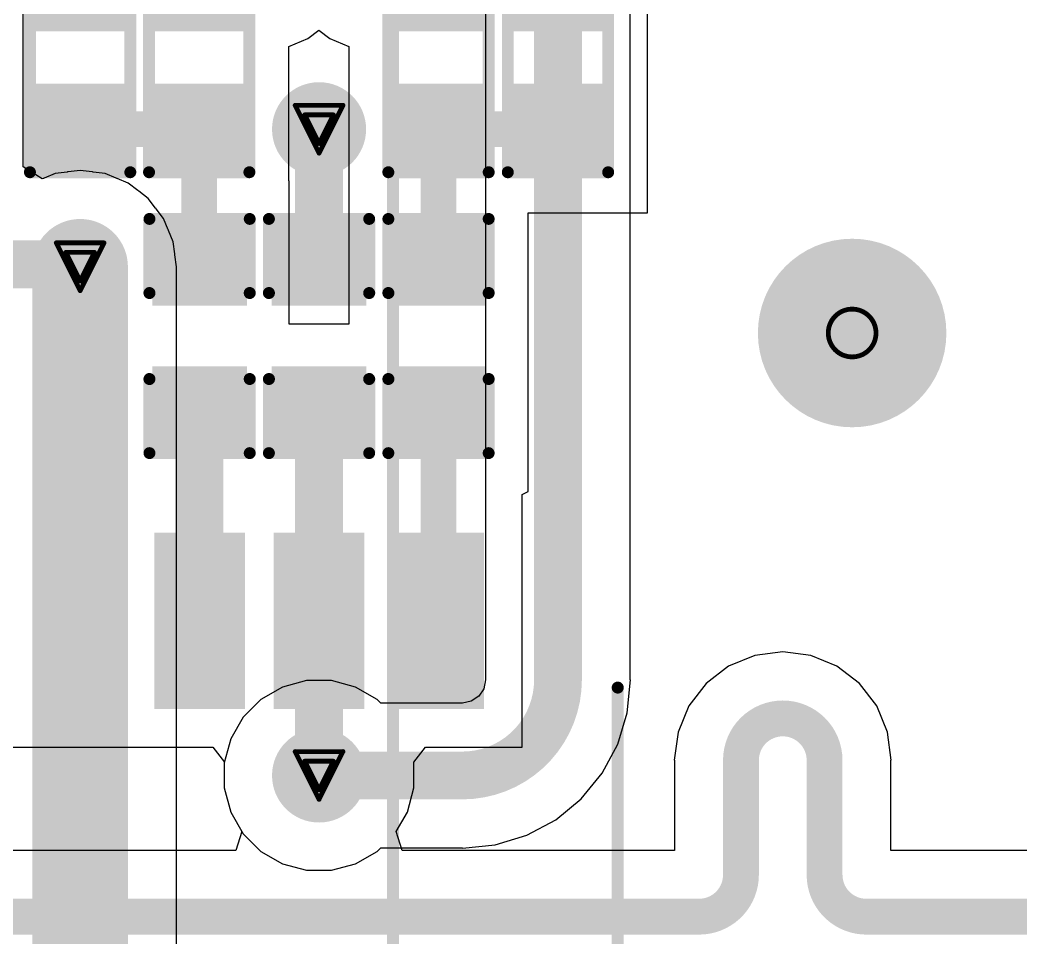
# Model space of a CAD drawing. Header units: inches. Extents: x 0 to 289, y 0 to 168.
# Drawn here: x 66.06 to 76.69, y 65.07 to 74.83 of the extents above; entities that cross this region are included whole.
import ezdxf

# ---------------------------------------------------------------- set-up
doc = ezdxf.new("R2010")
doc.units = ezdxf.units.IN
for name, color, linetype in [('Bottom Layer', 5, 'Continuous'), ('Bottom Overlay', 54, 'Continuous'), ('Bottom Paste', 16, 'Continuous'), ('Bottom Solder', 6, 'Continuous'), ('Drill Drawing', 1, 'Continuous'), ('Multi-Layer', 9, 'Continuous'), ('Pad Holes', 156, 'Continuous'), ('Top Layer', 1, 'Continuous'), ('Top Overlay', 2, 'Continuous'), ('Top Solder', 216, 'Continuous'), ('Via Holes', 16, 'Continuous')]:
    doc.layers.add(name, color=color, linetype=linetype)

# ---------------------------------------------------------------- blocks, each defined once
blk = doc.blocks.new('H1102NLT_B_2')
at = {"layer": 'Bottom Layer'}
for points in [[(-5.1, 4.825), (-3.43, 4.825), (-3.43, 4.065), (-5.1, 4.065)], [(-5.1, 3.555), (-3.43, 3.555), (-3.43, 2.795), (-5.1, 2.795)], [(-5.1, 2.285), (-3.43, 2.285), (-3.43, 1.525), (-5.1, 1.525)], [(-5.1, 1.015), (-3.43, 1.015), (-3.43, 0.255), (-5.1, 0.255)]]:
    blk.add_hatch(color=5, dxfattribs=at).paths.add_polyline_path(points)
at = {"layer": 'Bottom Paste'}
for points in [[(-5.1, 4.825), (-3.43, 4.825), (-3.43, 4.065), (-5.1, 4.065)], [(-5.1, 3.555), (-3.43, 3.555), (-3.43, 2.795), (-5.1, 2.795)], [(-5.1, 2.285), (-3.43, 2.285), (-3.43, 1.525), (-5.1, 1.525)], [(-5.1, 1.015), (-3.43, 1.015), (-3.43, 0.255), (-5.1, 0.255)]]:
    blk.add_hatch(color=16, dxfattribs=at).paths.add_polyline_path(points)
at = {"layer": 'Bottom Solder'}
for points in [[(-5.202, 4.927), (-3.328, 4.927), (-3.328, 3.963), (-5.202, 3.963)], [(-5.202, 3.657), (-3.328, 3.657), (-3.328, 2.693), (-5.202, 2.693)], [(-5.202, 2.387), (-3.328, 2.387), (-3.328, 1.423), (-5.202, 1.423)], [(-5.202, 1.117), (-3.328, 1.117), (-3.328, 0.153), (-5.202, 0.153)]]:
    blk.add_hatch(color=6, dxfattribs=at).paths.add_polyline_path(points)
at = {"layer": 'Bottom Overlay'}
blk.add_lwpolyline([(3.555, 6.35, 0.127, 0.127, 0), (-3.555, 6.35, 0.127, 0.127, 0)], format="xyseb", dxfattribs=at)
blk.add_lwpolyline([(-3.587, 6.35, 0.0635, 0.0635, 1), (-3.523, 6.35, 0.0635, 0.0635, 1)], format="xyseb", close=True, dxfattribs=at)
blk = doc.blocks.new('R___0603_B_24')
at = {"layer": 'Bottom Layer'}
for points in [[(-1.143, -0.4445), (-1.143, 0.4445), (-0.381, 0.4445), (-0.381, -0.4445)], [(0.381, -0.4445), (0.381, 0.4445), (1.143, 0.4445), (1.143, -0.4445)]]:
    blk.add_hatch(color=5, dxfattribs=at).paths.add_polyline_path(points)
at = {"layer": 'Bottom Paste'}
for points in [[(-1.143, -0.4445), (-1.143, 0.4445), (-0.381, 0.4445), (-0.381, -0.4445)], [(0.381, -0.4445), (0.381, 0.4445), (1.143, 0.4445), (1.143, -0.4445)]]:
    blk.add_hatch(color=16, dxfattribs=at).paths.add_polyline_path(points)
at = {"layer": 'Bottom Solder'}
for points in [[(-1.2446, -0.5461), (-1.2446, 0.5461), (-0.2794, 0.5461), (-0.2794, -0.5461)], [(0.2794, -0.5461), (0.2794, 0.5461), (1.2446, 0.5461), (1.2446, -0.5461)]]:
    blk.add_hatch(color=6, dxfattribs=at).paths.add_polyline_path(points)
at = {"layer": 'Bottom Overlay'}
for points in [[(-1.2192, 0.5334, 0.127, 0.127, 0), (-1.2192, -0.5334, 0.127, 0.127, 0)], [(-1.2192, 0.5334, 0.127, 0.127, 0), (1.2192, 0.5334, 0.127, 0.127, 0)], [(1.2192, 0.5334, 0.127, 0.127, 0), (1.2192, -0.5334, 0.127, 0.127, 0)], [(-1.2192, -0.5334, 0.127, 0.127, 0), (1.2192, -0.5334, 0.127, 0.127, 0)]]:
    blk.add_lwpolyline(points, format="xyseb", dxfattribs=at)
for points in [[(-1.25095, 0.5334, 0.0635, 0.0635, 1), (-1.18745, 0.5334, 0.0635, 0.0635, 1)], [(-1.25095, 0.5334, 0.0635, 0.0635, 1), (-1.18745, 0.5334, 0.0635, 0.0635, 1)], [(1.18745, 0.5334, 0.0635, 0.0635, 1), (1.25095, 0.5334, 0.0635, 0.0635, 1)], [(1.18745, 0.5334, 0.0635, 0.0635, 1), (1.25095, 0.5334, 0.0635, 0.0635, 1)], [(-1.25095, -0.5334, 0.0635, 0.0635, 1), (-1.18745, -0.5334, 0.0635, 0.0635, 1)], [(-1.25095, -0.5334, 0.0635, 0.0635, 1), (-1.18745, -0.5334, 0.0635, 0.0635, 1)], [(1.18745, -0.5334, 0.0635, 0.0635, 1), (1.25095, -0.5334, 0.0635, 0.0635, 1)], [(1.18745, -0.5334, 0.0635, 0.0635, 1), (1.25095, -0.5334, 0.0635, 0.0635, 1)]]:
    blk.add_lwpolyline(points, format="xyseb", close=True, dxfattribs=at)
blk = doc.blocks.new('R___0603_B_25')
at = {"layer": 'Bottom Layer'}
for points in [[(-1.143, -0.4445), (-1.143, 0.4445), (-0.381, 0.4445), (-0.381, -0.4445)], [(0.381, -0.4445), (0.381, 0.4445), (1.143, 0.4445), (1.143, -0.4445)]]:
    blk.add_hatch(color=5, dxfattribs=at).paths.add_polyline_path(points)
at = {"layer": 'Bottom Paste'}
for points in [[(-1.143, -0.4445), (-1.143, 0.4445), (-0.381, 0.4445), (-0.381, -0.4445)], [(0.381, -0.4445), (0.381, 0.4445), (1.143, 0.4445), (1.143, -0.4445)]]:
    blk.add_hatch(color=16, dxfattribs=at).paths.add_polyline_path(points)
at = {"layer": 'Bottom Solder'}
for points in [[(-1.2446, -0.5461), (-1.2446, 0.5461), (-0.2794, 0.5461), (-0.2794, -0.5461)], [(0.2794, -0.5461), (0.2794, 0.5461), (1.2446, 0.5461), (1.2446, -0.5461)]]:
    blk.add_hatch(color=6, dxfattribs=at).paths.add_polyline_path(points)
at = {"layer": 'Bottom Overlay'}
for points in [[(-1.2192, 0.5334, 0.127, 0.127, 0), (-1.2192, -0.5334, 0.127, 0.127, 0)], [(-1.2192, 0.5334, 0.127, 0.127, 0), (1.2192, 0.5334, 0.127, 0.127, 0)], [(1.2192, 0.5334, 0.127, 0.127, 0), (1.2192, -0.5334, 0.127, 0.127, 0)], [(-1.2192, -0.5334, 0.127, 0.127, 0), (1.2192, -0.5334, 0.127, 0.127, 0)]]:
    blk.add_lwpolyline(points, format="xyseb", dxfattribs=at)
for points in [[(-1.25095, 0.5334, 0.0635, 0.0635, 1), (-1.18745, 0.5334, 0.0635, 0.0635, 1)], [(-1.25095, 0.5334, 0.0635, 0.0635, 1), (-1.18745, 0.5334, 0.0635, 0.0635, 1)], [(1.18745, 0.5334, 0.0635, 0.0635, 1), (1.25095, 0.5334, 0.0635, 0.0635, 1)], [(1.18745, 0.5334, 0.0635, 0.0635, 1), (1.25095, 0.5334, 0.0635, 0.0635, 1)], [(-1.25095, -0.5334, 0.0635, 0.0635, 1), (-1.18745, -0.5334, 0.0635, 0.0635, 1)], [(-1.25095, -0.5334, 0.0635, 0.0635, 1), (-1.18745, -0.5334, 0.0635, 0.0635, 1)], [(1.18745, -0.5334, 0.0635, 0.0635, 1), (1.25095, -0.5334, 0.0635, 0.0635, 1)], [(1.18745, -0.5334, 0.0635, 0.0635, 1), (1.25095, -0.5334, 0.0635, 0.0635, 1)]]:
    blk.add_lwpolyline(points, format="xyseb", close=True, dxfattribs=at)
blk = doc.blocks.new('R___0603_B_26')
at = {"layer": 'Bottom Layer'}
for points in [[(-1.143, -0.4445), (-1.143, 0.4445), (-0.381, 0.4445), (-0.381, -0.4445)], [(0.381, -0.4445), (0.381, 0.4445), (1.143, 0.4445), (1.143, -0.4445)]]:
    blk.add_hatch(color=5, dxfattribs=at).paths.add_polyline_path(points)
at = {"layer": 'Bottom Paste'}
for points in [[(-1.143, -0.4445), (-1.143, 0.4445), (-0.381, 0.4445), (-0.381, -0.4445)], [(0.381, -0.4445), (0.381, 0.4445), (1.143, 0.4445), (1.143, -0.4445)]]:
    blk.add_hatch(color=16, dxfattribs=at).paths.add_polyline_path(points)
at = {"layer": 'Bottom Solder'}
for points in [[(-1.2446, -0.5461), (-1.2446, 0.5461), (-0.2794, 0.5461), (-0.2794, -0.5461)], [(0.2794, -0.5461), (0.2794, 0.5461), (1.2446, 0.5461), (1.2446, -0.5461)]]:
    blk.add_hatch(color=6, dxfattribs=at).paths.add_polyline_path(points)
at = {"layer": 'Bottom Overlay'}
for points in [[(-1.2192, -0.5334, 0.127, 0.127, 0), (-1.2192, 0.5334, 0.127, 0.127, 0)], [(1.2192, 0.5334, 0.127, 0.127, 0), (-1.2192, 0.5334, 0.127, 0.127, 0)], [(1.2192, -0.5334, 0.127, 0.127, 0), (1.2192, 0.5334, 0.127, 0.127, 0)], [(1.2192, -0.5334, 0.127, 0.127, 0), (-1.2192, -0.5334, 0.127, 0.127, 0)]]:
    blk.add_lwpolyline(points, format="xyseb", dxfattribs=at)
for points in [[(-1.25095, 0.5334, 0.0635, 0.0635, 1), (-1.18745, 0.5334, 0.0635, 0.0635, 1)], [(-1.25095, 0.5334, 0.0635, 0.0635, 1), (-1.18745, 0.5334, 0.0635, 0.0635, 1)], [(1.18745, 0.5334, 0.0635, 0.0635, 1), (1.25095, 0.5334, 0.0635, 0.0635, 1)], [(1.18745, 0.5334, 0.0635, 0.0635, 1), (1.25095, 0.5334, 0.0635, 0.0635, 1)], [(-1.25095, -0.5334, 0.0635, 0.0635, 1), (-1.18745, -0.5334, 0.0635, 0.0635, 1)], [(-1.25095, -0.5334, 0.0635, 0.0635, 1), (-1.18745, -0.5334, 0.0635, 0.0635, 1)], [(1.18745, -0.5334, 0.0635, 0.0635, 1), (1.25095, -0.5334, 0.0635, 0.0635, 1)], [(1.18745, -0.5334, 0.0635, 0.0635, 1), (1.25095, -0.5334, 0.0635, 0.0635, 1)]]:
    blk.add_lwpolyline(points, format="xyseb", close=True, dxfattribs=at)
blk = doc.blocks.new('R___0603_B_29')
at = {"layer": 'Bottom Layer'}
for points in [[(-1.143, -0.4445), (-1.143, 0.4445), (-0.381, 0.4445), (-0.381, -0.4445)], [(0.381, -0.4445), (0.381, 0.4445), (1.143, 0.4445), (1.143, -0.4445)]]:
    blk.add_hatch(color=5, dxfattribs=at).paths.add_polyline_path(points)
at = {"layer": 'Bottom Paste'}
for points in [[(-1.143, -0.4445), (-1.143, 0.4445), (-0.381, 0.4445), (-0.381, -0.4445)], [(0.381, -0.4445), (0.381, 0.4445), (1.143, 0.4445), (1.143, -0.4445)]]:
    blk.add_hatch(color=16, dxfattribs=at).paths.add_polyline_path(points)
at = {"layer": 'Bottom Solder'}
for points in [[(-1.2446, -0.5461), (-1.2446, 0.5461), (-0.2794, 0.5461), (-0.2794, -0.5461)], [(0.2794, -0.5461), (0.2794, 0.5461), (1.2446, 0.5461), (1.2446, -0.5461)]]:
    blk.add_hatch(color=6, dxfattribs=at).paths.add_polyline_path(points)
at = {"layer": 'Bottom Overlay'}
for points in [[(-1.2192, -0.5334, 0.127, 0.127, 0), (-1.2192, 0.5334, 0.127, 0.127, 0)], [(1.2192, 0.5334, 0.127, 0.127, 0), (-1.2192, 0.5334, 0.127, 0.127, 0)], [(1.2192, -0.5334, 0.127, 0.127, 0), (1.2192, 0.5334, 0.127, 0.127, 0)], [(1.2192, -0.5334, 0.127, 0.127, 0), (-1.2192, -0.5334, 0.127, 0.127, 0)]]:
    blk.add_lwpolyline(points, format="xyseb", dxfattribs=at)
for points in [[(-1.25095, 0.5334, 0.0635, 0.0635, 1), (-1.18745, 0.5334, 0.0635, 0.0635, 1)], [(-1.25095, 0.5334, 0.0635, 0.0635, 1), (-1.18745, 0.5334, 0.0635, 0.0635, 1)], [(1.18745, 0.5334, 0.0635, 0.0635, 1), (1.25095, 0.5334, 0.0635, 0.0635, 1)], [(1.18745, 0.5334, 0.0635, 0.0635, 1), (1.25095, 0.5334, 0.0635, 0.0635, 1)], [(-1.25095, -0.5334, 0.0635, 0.0635, 1), (-1.18745, -0.5334, 0.0635, 0.0635, 1)], [(-1.25095, -0.5334, 0.0635, 0.0635, 1), (-1.18745, -0.5334, 0.0635, 0.0635, 1)], [(1.18745, -0.5334, 0.0635, 0.0635, 1), (1.25095, -0.5334, 0.0635, 0.0635, 1)], [(1.18745, -0.5334, 0.0635, 0.0635, 1), (1.25095, -0.5334, 0.0635, 0.0635, 1)]]:
    blk.add_lwpolyline(points, format="xyseb", close=True, dxfattribs=at)
blk = doc.blocks.new('C___0603_B_36')
at = {"layer": 'Bottom Layer'}
for points in [[(-1.143, -0.445), (-1.143, 0.445), (-0.381, 0.445), (-0.381, -0.445)], [(0.381, -0.445), (0.381, 0.445), (1.143, 0.445), (1.143, -0.445)]]:
    blk.add_hatch(color=5, dxfattribs=at).paths.add_polyline_path(points)
at = {"layer": 'Bottom Paste'}
for points in [[(-1.143, -0.445), (-1.143, 0.445), (-0.381, 0.445), (-0.381, -0.445)], [(0.381, -0.445), (0.381, 0.445), (1.143, 0.445), (1.143, -0.445)]]:
    blk.add_hatch(color=16, dxfattribs=at).paths.add_polyline_path(points)
at = {"layer": 'Bottom Solder'}
for points in [[(-1.203, -0.504), (-1.203, 0.504), (-0.321, 0.504), (-0.321, -0.504)], [(0.321, -0.504), (0.321, 0.504), (1.203, 0.504), (1.203, -0.504)]]:
    blk.add_hatch(color=6, dxfattribs=at).paths.add_polyline_path(points)
at = {"layer": 'Bottom Overlay'}
for points in [[(-0.457, 0.533, 0.127, 0.127, 0), (-1.245, 0.533, 0.127, 0.127, 0)], [(-1.245, -0.533, 0.127, 0.127, 0), (-1.245, 0.533, 0.127, 0.127, 0)], [(1.245, 0.533, 0.127, 0.127, 0), (0.457, 0.533, 0.127, 0.127, 0)], [(1.245, -0.533, 0.127, 0.127, 0), (1.245, 0.533, 0.127, 0.127, 0)], [(-0.457, -0.533, 0.127, 0.127, 0), (-1.245, -0.533, 0.127, 0.127, 0)], [(1.245, -0.533, 0.127, 0.127, 0), (0.457, -0.533, 0.127, 0.127, 0)]]:
    blk.add_lwpolyline(points, format="xyseb", dxfattribs=at)
for points in [[(-1.276, 0.533, 0.0635, 0.0635, 1), (-1.213, 0.533, 0.0635, 0.0635, 1)], [(-1.276, 0.533, 0.0635, 0.0635, 1), (-1.213, 0.533, 0.0635, 0.0635, 1)], [(-0.489, 0.533, 0.0635, 0.0635, 1), (-0.425, 0.533, 0.0635, 0.0635, 1)], [(0.425, 0.533, 0.0635, 0.0635, 1), (0.489, 0.533, 0.0635, 0.0635, 1)], [(1.213, 0.533, 0.0635, 0.0635, 1), (1.276, 0.533, 0.0635, 0.0635, 1)], [(1.213, 0.533, 0.0635, 0.0635, 1), (1.276, 0.533, 0.0635, 0.0635, 1)], [(-1.276, -0.533, 0.0635, 0.0635, 1), (-1.213, -0.533, 0.0635, 0.0635, 1)], [(-1.276, -0.533, 0.0635, 0.0635, 1), (-1.213, -0.533, 0.0635, 0.0635, 1)], [(-0.489, -0.533, 0.0635, 0.0635, 1), (-0.425, -0.533, 0.0635, 0.0635, 1)], [(0.425, -0.533, 0.0635, 0.0635, 1), (0.489, -0.533, 0.0635, 0.0635, 1)], [(1.213, -0.533, 0.0635, 0.0635, 1), (1.276, -0.533, 0.0635, 0.0635, 1)], [(1.213, -0.533, 0.0635, 0.0635, 1), (1.276, -0.533, 0.0635, 0.0635, 1)]]:
    blk.add_lwpolyline(points, format="xyseb", close=True, dxfattribs=at)
blk = doc.blocks.new('NE8FBV_C5_LED_56')
at = {"layer": 'Bottom Layer'}
h = blk.add_hatch(color=5, dxfattribs=at)
edge = h.paths.add_edge_path()
edge.add_arc((-7.31, -2.63), 0.9, 0, 360)
at = {"layer": 'Bottom Solder'}
h = blk.add_hatch(color=6, dxfattribs=at)
edge = h.paths.add_edge_path()
edge.add_arc((-7.31, -2.63), 1.002, 0, 360)
at = {"layer": 'Multi-Layer'}
h = blk.add_hatch(color=9, dxfattribs=at)
edge = h.paths.add_edge_path()
edge.add_arc((-7.31, -2.63), 0.9, 0, 360)
at = {"layer": 'Pad Holes'}
h = blk.add_hatch(color=7, dxfattribs=at)
edge = h.paths.add_edge_path()
edge.add_arc((-7.31, -2.63), 0.6, 0, 360)
at = {"layer": 'Top Layer'}
h = blk.add_hatch(color=1, dxfattribs=at)
edge = h.paths.add_edge_path()
edge.add_arc((-7.31, -2.63), 0.9, 0, 360)
at = {"layer": 'Top Solder'}
h = blk.add_hatch(color=216, dxfattribs=at)
edge = h.paths.add_edge_path()
edge.add_arc((-7.31, -2.63), 1.002, 0, 360)
at = {"layer": 'Top Overlay'}
blk.add_lwpolyline([(-12.19, -16.63, 0.127, 0.127, 0), (-12.19, 14.021, 0.127, 0.127, 0)], format="xyseb", dxfattribs=at)
blk = doc.blocks.new('C___0603_B_63')
at = {"layer": 'Bottom Layer'}
for points in [[(-1.143, -0.445), (-1.143, 0.445), (-0.381, 0.445), (-0.381, -0.445)], [(0.381, -0.445), (0.381, 0.445), (1.143, 0.445), (1.143, -0.445)]]:
    blk.add_hatch(color=5, dxfattribs=at).paths.add_polyline_path(points)
at = {"layer": 'Bottom Paste'}
for points in [[(-1.143, -0.445), (-1.143, 0.445), (-0.381, 0.445), (-0.381, -0.445)], [(0.381, -0.445), (0.381, 0.445), (1.143, 0.445), (1.143, -0.445)]]:
    blk.add_hatch(color=16, dxfattribs=at).paths.add_polyline_path(points)
at = {"layer": 'Bottom Solder'}
for points in [[(-1.203, -0.504), (-1.203, 0.504), (-0.321, 0.504), (-0.321, -0.504)], [(0.321, -0.504), (0.321, 0.504), (1.203, 0.504), (1.203, -0.504)]]:
    blk.add_hatch(color=6, dxfattribs=at).paths.add_polyline_path(points)
at = {"layer": 'Bottom Overlay'}
for points in [[(-1.245, -0.533, 0.127, 0.127, 0), (-1.245, 0.533, 0.127, 0.127, 0)], [(-0.457, 0.533, 0.127, 0.127, 0), (-1.245, 0.533, 0.127, 0.127, 0)], [(1.245, 0.533, 0.127, 0.127, 0), (0.457, 0.533, 0.127, 0.127, 0)], [(1.245, -0.533, 0.127, 0.127, 0), (1.245, 0.533, 0.127, 0.127, 0)], [(-0.457, -0.533, 0.127, 0.127, 0), (-1.245, -0.533, 0.127, 0.127, 0)], [(1.245, -0.533, 0.127, 0.127, 0), (0.457, -0.533, 0.127, 0.127, 0)]]:
    blk.add_lwpolyline(points, format="xyseb", dxfattribs=at)
for points in [[(-1.276, 0.533, 0.0635, 0.0635, 1), (-1.213, 0.533, 0.0635, 0.0635, 1)], [(-1.276, 0.533, 0.0635, 0.0635, 1), (-1.213, 0.533, 0.0635, 0.0635, 1)], [(-0.489, 0.533, 0.0635, 0.0635, 1), (-0.425, 0.533, 0.0635, 0.0635, 1)], [(0.425, 0.533, 0.0635, 0.0635, 1), (0.489, 0.533, 0.0635, 0.0635, 1)], [(1.213, 0.533, 0.0635, 0.0635, 1), (1.276, 0.533, 0.0635, 0.0635, 1)], [(1.213, 0.533, 0.0635, 0.0635, 1), (1.276, 0.533, 0.0635, 0.0635, 1)], [(-1.276, -0.533, 0.0635, 0.0635, 1), (-1.213, -0.533, 0.0635, 0.0635, 1)], [(-1.276, -0.533, 0.0635, 0.0635, 1), (-1.213, -0.533, 0.0635, 0.0635, 1)], [(-0.489, -0.533, 0.0635, 0.0635, 1), (-0.425, -0.533, 0.0635, 0.0635, 1)], [(0.425, -0.533, 0.0635, 0.0635, 1), (0.489, -0.533, 0.0635, 0.0635, 1)], [(1.213, -0.533, 0.0635, 0.0635, 1), (1.276, -0.533, 0.0635, 0.0635, 1)], [(1.213, -0.533, 0.0635, 0.0635, 1), (1.276, -0.533, 0.0635, 0.0635, 1)]]:
    blk.add_lwpolyline(points, format="xyseb", close=True, dxfattribs=at)
blk = doc.blocks.new('C___0603_B_64')
at = {"layer": 'Bottom Layer'}
for points in [[(-1.143, -0.445), (-1.143, 0.445), (-0.381, 0.445), (-0.381, -0.445)], [(0.381, -0.445), (0.381, 0.445), (1.143, 0.445), (1.143, -0.445)]]:
    blk.add_hatch(color=5, dxfattribs=at).paths.add_polyline_path(points)
at = {"layer": 'Bottom Paste'}
for points in [[(-1.143, -0.445), (-1.143, 0.445), (-0.381, 0.445), (-0.381, -0.445)], [(0.381, -0.445), (0.381, 0.445), (1.143, 0.445), (1.143, -0.445)]]:
    blk.add_hatch(color=16, dxfattribs=at).paths.add_polyline_path(points)
at = {"layer": 'Bottom Solder'}
for points in [[(-1.203, -0.504), (-1.203, 0.504), (-0.321, 0.504), (-0.321, -0.504)], [(0.321, -0.504), (0.321, 0.504), (1.203, 0.504), (1.203, -0.504)]]:
    blk.add_hatch(color=6, dxfattribs=at).paths.add_polyline_path(points)
at = {"layer": 'Bottom Overlay'}
for points in [[(-1.245, -0.533, 0.127, 0.127, 0), (-1.245, 0.533, 0.127, 0.127, 0)], [(-0.457, 0.533, 0.127, 0.127, 0), (-1.245, 0.533, 0.127, 0.127, 0)], [(1.245, 0.533, 0.127, 0.127, 0), (0.457, 0.533, 0.127, 0.127, 0)], [(1.245, -0.533, 0.127, 0.127, 0), (1.245, 0.533, 0.127, 0.127, 0)], [(-0.457, -0.533, 0.127, 0.127, 0), (-1.245, -0.533, 0.127, 0.127, 0)], [(1.245, -0.533, 0.127, 0.127, 0), (0.457, -0.533, 0.127, 0.127, 0)]]:
    blk.add_lwpolyline(points, format="xyseb", dxfattribs=at)
for points in [[(-1.276, 0.533, 0.0635, 0.0635, 1), (-1.213, 0.533, 0.0635, 0.0635, 1)], [(-1.276, 0.533, 0.0635, 0.0635, 1), (-1.213, 0.533, 0.0635, 0.0635, 1)], [(-0.489, 0.533, 0.0635, 0.0635, 1), (-0.425, 0.533, 0.0635, 0.0635, 1)], [(0.425, 0.533, 0.0635, 0.0635, 1), (0.489, 0.533, 0.0635, 0.0635, 1)], [(1.213, 0.533, 0.0635, 0.0635, 1), (1.276, 0.533, 0.0635, 0.0635, 1)], [(1.213, 0.533, 0.0635, 0.0635, 1), (1.276, 0.533, 0.0635, 0.0635, 1)], [(-1.276, -0.533, 0.0635, 0.0635, 1), (-1.213, -0.533, 0.0635, 0.0635, 1)], [(-1.276, -0.533, 0.0635, 0.0635, 1), (-1.213, -0.533, 0.0635, 0.0635, 1)], [(-0.489, -0.533, 0.0635, 0.0635, 1), (-0.425, -0.533, 0.0635, 0.0635, 1)], [(0.425, -0.533, 0.0635, 0.0635, 1), (0.489, -0.533, 0.0635, 0.0635, 1)], [(1.213, -0.533, 0.0635, 0.0635, 1), (1.276, -0.533, 0.0635, 0.0635, 1)], [(1.213, -0.533, 0.0635, 0.0635, 1), (1.276, -0.533, 0.0635, 0.0635, 1)]]:
    blk.add_lwpolyline(points, format="xyseb", close=True, dxfattribs=at)

msp = doc.modelspace()

# ---------------------------------------------------------------- hatches: boundary and pattern name
at = {"layer": 'Bottom Layer'}
h = msp.add_hatch(color=5, dxfattribs=at)
edge = h.paths.add_edge_path()
edge.add_arc((69.243, 73.671), 0.5, 0, 360)
h = msp.add_hatch(color=5, dxfattribs=at)
edge = h.paths.add_edge_path()
edge.add_arc((66.703, 72.209), 0.5, 0, 360)
h = msp.add_hatch(color=5, dxfattribs=at)
edge = h.paths.add_edge_path()
edge.add_arc((69.243, 66.802), 0.5, 0, 360)
at = {"layer": 'Top Layer'}
h = msp.add_hatch(color=1, dxfattribs=at)
edge = h.paths.add_edge_path()
edge.add_arc((69.243, 73.671), 0.5, 0, 360)
h = msp.add_hatch(color=1, dxfattribs=at)
edge = h.paths.add_edge_path()
edge.add_arc((66.703, 72.209), 0.5, 0, 360)
h = msp.add_hatch(color=1, dxfattribs=at)
edge = h.paths.add_edge_path()
edge.add_arc((69.243, 66.802), 0.5, 0, 360)
at = {"layer": 'Via Holes'}
h = msp.add_hatch(color=7, dxfattribs=at)
edge = h.paths.add_edge_path()
edge.add_arc((69.243, 73.671), 0.3, 0, 360)
h = msp.add_hatch(color=7, dxfattribs=at)
edge = h.paths.add_edge_path()
edge.add_arc((66.703, 72.209), 0.3, 0, 360)
h = msp.add_hatch(color=7, dxfattribs=at)
edge = h.paths.add_edge_path()
edge.add_arc((69.243, 66.802), 0.3, 0, 360)

# ---------------------------------------------------------------- linework, layer by layer
at = {"layer": 'Bottom Layer'}
for p, q in [((72.735, 74.306), (72.735, 76.084)), ((68.922, 74.549), (69.125, 74.634)), ((69.125, 74.634), (69.241, 74.723)), ((69.241, 74.723), (69.357, 74.634)), ((69.357, 74.634), (69.56, 74.549)), ((68.922, 74.306), (68.922, 74.549)), ((69.56, 74.549), (69.56, 74.306)), ((68.922, 73.124), (68.922, 74.306)), ((69.56, 74.306), (69.56, 72.782)), ((72.735, 72.782), (72.735, 74.306)), ((68.925, 73.124), (68.922, 73.124)), ((68.925, 71.6), (68.925, 73.124)), ((69.56, 72.782), (69.56, 71.6)), ((71.465, 71.346), (71.465, 72.782)), ((71.465, 72.782), (72.735, 72.782)), ((69.56, 71.6), (68.925, 71.6)), ((71.465, 69.822), (71.465, 71.346)), ((71.401, 69.789), (71.465, 69.822)), ((71.401, 67.103), (71.401, 69.789)), ((73.874, 68.078), (73.596, 67.963)), ((74.172, 68.117), (73.874, 68.078)), ((74.471, 68.078), (74.172, 68.117)), ((74.749, 67.963), (74.471, 68.078)), ((73.596, 67.963), (73.357, 67.78)), ((74.987, 67.78), (74.749, 67.963)), ((73.357, 67.78), (73.174, 67.541)), ((75.171, 67.541), (74.987, 67.78)), ((73.174, 67.541), (73.059, 67.263)), ((75.286, 67.263), (75.171, 67.541)), ((73.059, 67.263), (73.019, 66.964)), ((75.325, 66.964), (75.286, 67.263)), ((63.66, 67.103), (68.113, 67.103)), ((68.113, 67.103), (68.237, 66.942)), ((70.249, 66.942), (70.373, 67.103)), ((70.373, 67.103), (71.401, 67.103)), ((68.237, 66.942), (68.235, 66.935)), ((68.235, 66.935), (68.235, 66.669)), ((70.251, 66.935), (70.249, 66.942)), ((70.251, 66.669), (70.251, 66.935)), ((73.019, 66.964), (73.023, 66.964)), ((73.023, 66.964), (73.023, 66.005)), ((75.321, 66.005), (75.321, 66.964)), ((75.321, 66.964), (75.325, 66.964)), ((68.235, 66.669), (68.304, 66.413)), ((70.182, 66.413), (70.251, 66.669)), ((68.304, 66.413), (68.422, 66.208)), ((70.064, 66.208), (70.182, 66.413)), ((68.422, 66.208), (68.36, 66.005)), ((70.126, 66.005), (70.064, 66.208)), ((68.36, 66.005), (64.114, 66.005)), ((73.023, 66.005), (70.126, 66.005)), ((77.374, 66.005), (75.321, 66.005))]:
    msp.add_line(p, q, dxfattribs=at)
for points in [[(66.703, 73.671, 0.381, 0.381, 0), (67.969, 73.671, 0.381, 0.381, 0)], [(70.513, 73.671, 0.381, 0.381, 0), (71.783, 73.671, 0.381, 0.381, 0)], [(69.243, 72.274, 0.508, 0.508, 0), (69.243, 73.417, 0.508, 0.508, 0)], [(67.969, 72.235, 0.381, 0.381, 0), (67.969, 73.417, 0.381, 0.381, 0)], [(70.513, 72.235, 0.381, 0.381, 0), (70.513, 73.417, 0.381, 0.381, 0)], [(66.678, 72.235, 0.762, 0.762, 0), (66.703, 72.209, 0.762, 0.762, 0)], [(65.433, 72.235, 0.508, 0.508, 0), (66.678, 72.235, 0.508, 0.508, 0)], [(67.969, 72.235, 0.381, 0.381, 0), (67.973, 72.235, 0.381, 0.381, 0)], [(67.973, 68.446, 0.508, 0.508, 0), (67.973, 70.711, 0.508, 0.508, 0)], [(69.243, 68.446, 0.508, 0.508, 0), (69.243, 70.711, 0.508, 0.508, 0)], [(70.513, 68.446, 0.381, 0.381, 0), (70.513, 70.711, 0.381, 0.381, 0)], [(69.243, 66.802, 0.508, 0.508, 0), (69.243, 68.446, 0.508, 0.508, 0)], [(73.728, 66.964, 0.381, 0.381, -1), (74.617, 66.964, 0.381, 0.381, 0)], [(73.728, 65.745, 0.381, 0.381, 0), (73.728, 66.964, 0.381, 0.381, 0)], [(74.617, 65.745, 0.381, 0.381, 0), (74.617, 66.964, 0.381, 0.381, 0)], [(73.728, 65.745, 0.381, 0.381, -0.414214), (73.283, 65.301, 0.381, 0.381, 0)], [(75.061, 65.301, 0.381, 0.381, -0.414214), (74.617, 65.745, 0.381, 0.381, 0)], [(64.114, 65.301, 0.381, 0.381, 0), (73.093, 65.301, 0.381, 0.381, 0)], [(73.093, 65.301, 0.381, 0.381, 0), (73.283, 65.301, 0.381, 0.381, 0)], [(75.061, 65.301, 0.381, 0.381, 0), (76.275, 65.301, 0.381, 0.381, 0)], [(76.275, 65.301, 0.381, 0.381, 0), (77.374, 65.301, 0.381, 0.381, 0)]]:
    msp.add_lwpolyline(points, format="xyseb", dxfattribs=at)
for points in [[(66.608, 73.671, 0.191, 0.191, 1), (66.798, 73.671, 0.191, 0.191, 1)], [(67.874, 73.671, 0.191, 0.191, 1), (68.064, 73.671, 0.191, 0.191, 1)], [(70.418, 73.671, 0.191, 0.191, 1), (70.608, 73.671, 0.191, 0.191, 1)], [(71.688, 73.671, 0.191, 0.191, 1), (71.878, 73.671, 0.191, 0.191, 1)], [(69.116, 73.417, 0.254, 0.254, 1), (69.37, 73.417, 0.254, 0.254, 1)], [(67.874, 73.417, 0.191, 0.191, 1), (68.064, 73.417, 0.191, 0.191, 1)], [(70.418, 73.417, 0.191, 0.191, 1), (70.608, 73.417, 0.191, 0.191, 1)], [(66.487, 72.235, 0.381, 0.381, 1), (66.868, 72.235, 0.381, 0.381, 1)], [(66.512, 72.209, 0.381, 0.381, 1), (66.893, 72.209, 0.381, 0.381, 1)], [(69.116, 72.274, 0.254, 0.254, 1), (69.37, 72.274, 0.254, 0.254, 1)], [(66.551, 72.235, 0.254, 0.254, 1), (66.805, 72.235, 0.254, 0.254, 1)], [(67.874, 72.235, 0.191, 0.191, 1), (68.064, 72.235, 0.191, 0.191, 1)], [(67.874, 72.235, 0.191, 0.191, 1), (68.064, 72.235, 0.191, 0.191, 1)], [(67.878, 72.235, 0.191, 0.191, 1), (68.068, 72.235, 0.191, 0.191, 1)], [(70.418, 72.235, 0.191, 0.191, 1), (70.608, 72.235, 0.191, 0.191, 1)], [(67.846, 70.711, 0.254, 0.254, 1), (68.1, 70.711, 0.254, 0.254, 1)], [(69.116, 70.711, 0.254, 0.254, 1), (69.37, 70.711, 0.254, 0.254, 1)], [(70.418, 70.711, 0.191, 0.191, 1), (70.608, 70.711, 0.191, 0.191, 1)], [(67.846, 68.446, 0.254, 0.254, 1), (68.1, 68.446, 0.254, 0.254, 1)], [(69.116, 68.446, 0.254, 0.254, 1), (69.37, 68.446, 0.254, 0.254, 1)], [(69.116, 68.446, 0.254, 0.254, 1), (69.37, 68.446, 0.254, 0.254, 1)], [(70.418, 68.446, 0.191, 0.191, 1), (70.608, 68.446, 0.191, 0.191, 1)], [(73.632, 66.964, 0.191, 0.191, 1), (73.823, 66.964, 0.191, 0.191, 1)], [(73.632, 66.964, 0.191, 0.191, 1), (73.823, 66.964, 0.191, 0.191, 1)], [(74.521, 66.964, 0.191, 0.191, 1), (74.712, 66.964, 0.191, 0.191, 1)], [(74.521, 66.964, 0.191, 0.191, 1), (74.712, 66.964, 0.191, 0.191, 1)], [(69.116, 66.802, 0.254, 0.254, 1), (69.37, 66.802, 0.254, 0.254, 1)], [(73.632, 65.745, 0.191, 0.191, 1), (73.823, 65.745, 0.191, 0.191, 1)], [(73.632, 65.745, 0.191, 0.191, 1), (73.823, 65.745, 0.191, 0.191, 1)], [(74.521, 65.745, 0.191, 0.191, 1), (74.712, 65.745, 0.191, 0.191, 1)], [(74.521, 65.745, 0.191, 0.191, 1), (74.712, 65.745, 0.191, 0.191, 1)], [(72.997, 65.301, 0.191, 0.191, 1), (73.188, 65.301, 0.191, 0.191, 1)], [(72.997, 65.301, 0.191, 0.191, 1), (73.188, 65.301, 0.191, 0.191, 1)], [(73.188, 65.301, 0.191, 0.191, 1), (73.378, 65.301, 0.191, 0.191, 1)], [(73.188, 65.301, 0.191, 0.191, 1), (73.378, 65.301, 0.191, 0.191, 1)], [(74.966, 65.301, 0.191, 0.191, 1), (75.156, 65.301, 0.191, 0.191, 1)], [(74.966, 65.301, 0.191, 0.191, 1), (75.156, 65.301, 0.191, 0.191, 1)], [(76.18, 65.301, 0.191, 0.191, 1), (76.371, 65.301, 0.191, 0.191, 1)], [(76.18, 65.301, 0.191, 0.191, 1), (76.371, 65.301, 0.191, 0.191, 1)]]:
    msp.add_lwpolyline(points, format="xyseb", close=True, dxfattribs=at)
at = {"layer": 'Drill Drawing'}
for points in [[(68.989, 73.925, 0.0508, 0.0508, 0), (69.497, 73.925, 0.0508, 0.0508, 0)], [(68.989, 73.925, 0.0508, 0.0508, 0), (69.243, 73.417, 0.0508, 0.0508, 0)], [(69.243, 73.417, 0.0508, 0.0508, 0), (69.497, 73.925, 0.0508, 0.0508, 0)], [(69.091, 73.824, 0.0508, 0.0508, 0), (69.395, 73.824, 0.0508, 0.0508, 0)], [(69.091, 73.824, 0.0508, 0.0508, 0), (69.243, 73.519, 0.0508, 0.0508, 0)], [(69.243, 73.519, 0.0508, 0.0508, 0), (69.395, 73.824, 0.0508, 0.0508, 0)], [(66.449, 72.463, 0.0508, 0.0508, 0), (66.957, 72.463, 0.0508, 0.0508, 0)], [(66.449, 72.463, 0.0508, 0.0508, 0), (66.703, 71.955, 0.0508, 0.0508, 0)], [(66.703, 71.955, 0.0508, 0.0508, 0), (66.957, 72.463, 0.0508, 0.0508, 0)], [(66.551, 72.362, 0.0508, 0.0508, 0), (66.855, 72.362, 0.0508, 0.0508, 0)], [(66.551, 72.362, 0.0508, 0.0508, 0), (66.703, 72.057, 0.0508, 0.0508, 0)], [(66.703, 72.057, 0.0508, 0.0508, 0), (66.855, 72.362, 0.0508, 0.0508, 0)], [(68.989, 67.056, 0.0508, 0.0508, 0), (69.497, 67.056, 0.0508, 0.0508, 0)], [(68.989, 67.056, 0.0508, 0.0508, 0), (69.243, 66.548, 0.0508, 0.0508, 0)], [(69.243, 66.548, 0.0508, 0.0508, 0), (69.497, 67.056, 0.0508, 0.0508, 0)], [(69.091, 66.954, 0.0508, 0.0508, 0), (69.395, 66.954, 0.0508, 0.0508, 0)], [(69.091, 66.954, 0.0508, 0.0508, 0), (69.243, 66.65, 0.0508, 0.0508, 0)], [(69.243, 66.65, 0.0508, 0.0508, 0), (69.395, 66.954, 0.0508, 0.0508, 0)]]:
    msp.add_lwpolyline(points, format="xyseb", dxfattribs=at)
for points in [[(68.976, 73.925, 0.0254, 0.0254, 1), (69.002, 73.925, 0.0254, 0.0254, 1)], [(68.976, 73.925, 0.0254, 0.0254, 1), (69.002, 73.925, 0.0254, 0.0254, 1)], [(69.484, 73.925, 0.0254, 0.0254, 1), (69.51, 73.925, 0.0254, 0.0254, 1)], [(69.484, 73.925, 0.0254, 0.0254, 1), (69.51, 73.925, 0.0254, 0.0254, 1)], [(69.078, 73.824, 0.0254, 0.0254, 1), (69.103, 73.824, 0.0254, 0.0254, 1)], [(69.078, 73.824, 0.0254, 0.0254, 1), (69.103, 73.824, 0.0254, 0.0254, 1)], [(69.383, 73.824, 0.0254, 0.0254, 1), (69.408, 73.824, 0.0254, 0.0254, 1)], [(69.383, 73.824, 0.0254, 0.0254, 1), (69.408, 73.824, 0.0254, 0.0254, 1)], [(69.23, 73.519, 0.0254, 0.0254, 1), (69.256, 73.519, 0.0254, 0.0254, 1)], [(69.23, 73.519, 0.0254, 0.0254, 1), (69.256, 73.519, 0.0254, 0.0254, 1)], [(69.23, 73.417, 0.0254, 0.0254, 1), (69.256, 73.417, 0.0254, 0.0254, 1)], [(69.23, 73.417, 0.0254, 0.0254, 1), (69.256, 73.417, 0.0254, 0.0254, 1)], [(66.436, 72.463, 0.0254, 0.0254, 1), (66.462, 72.463, 0.0254, 0.0254, 1)], [(66.436, 72.463, 0.0254, 0.0254, 1), (66.462, 72.463, 0.0254, 0.0254, 1)], [(66.944, 72.463, 0.0254, 0.0254, 1), (66.97, 72.463, 0.0254, 0.0254, 1)], [(66.944, 72.463, 0.0254, 0.0254, 1), (66.97, 72.463, 0.0254, 0.0254, 1)], [(66.538, 72.362, 0.0254, 0.0254, 1), (66.563, 72.362, 0.0254, 0.0254, 1)], [(66.538, 72.362, 0.0254, 0.0254, 1), (66.563, 72.362, 0.0254, 0.0254, 1)], [(66.843, 72.362, 0.0254, 0.0254, 1), (66.868, 72.362, 0.0254, 0.0254, 1)], [(66.843, 72.362, 0.0254, 0.0254, 1), (66.868, 72.362, 0.0254, 0.0254, 1)], [(66.69, 72.057, 0.0254, 0.0254, 1), (66.716, 72.057, 0.0254, 0.0254, 1)], [(66.69, 72.057, 0.0254, 0.0254, 1), (66.716, 72.057, 0.0254, 0.0254, 1)], [(66.69, 71.955, 0.0254, 0.0254, 1), (66.716, 71.955, 0.0254, 0.0254, 1)], [(66.69, 71.955, 0.0254, 0.0254, 1), (66.716, 71.955, 0.0254, 0.0254, 1)], [(75.164, 71.505, 0.0508, 0.0508, 1), (74.656, 71.505, 0.0508, 0.0508, 1)], [(74.643, 71.505, 0.0254, 0.0254, 1), (74.669, 71.505, 0.0254, 0.0254, 1)], [(75.151, 71.505, 0.0254, 0.0254, 1), (75.177, 71.505, 0.0254, 0.0254, 1)], [(68.976, 67.056, 0.0254, 0.0254, 1), (69.002, 67.056, 0.0254, 0.0254, 1)], [(68.976, 67.056, 0.0254, 0.0254, 1), (69.002, 67.056, 0.0254, 0.0254, 1)], [(69.484, 67.056, 0.0254, 0.0254, 1), (69.51, 67.056, 0.0254, 0.0254, 1)], [(69.484, 67.056, 0.0254, 0.0254, 1), (69.51, 67.056, 0.0254, 0.0254, 1)], [(69.078, 66.954, 0.0254, 0.0254, 1), (69.103, 66.954, 0.0254, 0.0254, 1)], [(69.078, 66.954, 0.0254, 0.0254, 1), (69.103, 66.954, 0.0254, 0.0254, 1)], [(69.383, 66.954, 0.0254, 0.0254, 1), (69.408, 66.954, 0.0254, 0.0254, 1)], [(69.383, 66.954, 0.0254, 0.0254, 1), (69.408, 66.954, 0.0254, 0.0254, 1)], [(69.23, 66.65, 0.0254, 0.0254, 1), (69.256, 66.65, 0.0254, 0.0254, 1)], [(69.23, 66.65, 0.0254, 0.0254, 1), (69.256, 66.65, 0.0254, 0.0254, 1)], [(69.23, 66.548, 0.0254, 0.0254, 1), (69.256, 66.548, 0.0254, 0.0254, 1)], [(69.23, 66.548, 0.0254, 0.0254, 1), (69.256, 66.548, 0.0254, 0.0254, 1)]]:
    msp.add_lwpolyline(points, format="xyseb", close=True, dxfattribs=at)
at = {"layer": 'Top Layer'}
for p, q in [((72.552, 67.818), (72.552, 75.797)), ((71.014, 75.685), (71.014, 67.818)), ((66.098, 73.27), (66.098, 75.436)), ((66.301, 73.143), (66.098, 73.27)), ((66.309, 73.146), (66.301, 73.143)), ((66.314, 73.149), (66.309, 73.146)), ((66.319, 73.15), (66.314, 73.149)), ((66.438, 73.199), (66.319, 73.15)), ((66.565, 73.216), (66.438, 73.199)), ((66.57, 73.217), (66.565, 73.216)), ((66.576, 73.217), (66.57, 73.217)), ((66.703, 73.234), (66.576, 73.217)), ((66.83, 73.217), (66.703, 73.234)), ((66.836, 73.217), (66.83, 73.217)), ((66.841, 73.216), (66.836, 73.217)), ((66.968, 73.199), (66.841, 73.216)), ((67.087, 73.15), (66.968, 73.199)), ((67.092, 73.149), (67.087, 73.15)), ((67.097, 73.146), (67.092, 73.149)), ((67.215, 73.097), (67.097, 73.146)), ((67.317, 73.019), (67.215, 73.097)), ((67.322, 73.016), (67.317, 73.019)), ((67.326, 73.012), (67.322, 73.016)), ((67.428, 72.934), (67.326, 73.012)), ((67.506, 72.832), (67.428, 72.934)), ((67.51, 72.828), (67.506, 72.832)), ((67.512, 72.824), (67.51, 72.828)), ((67.59, 72.722), (67.512, 72.824)), ((67.64, 72.603), (67.59, 72.722)), ((67.642, 72.598), (67.64, 72.603)), ((67.644, 72.593), (67.642, 72.598)), ((67.693, 72.475), (67.644, 72.593)), ((67.71, 72.347), (67.693, 72.475)), ((67.711, 72.342), (67.71, 72.347)), ((67.711, 72.337), (67.711, 72.342)), ((67.728, 72.209), (67.711, 72.337)), ((67.728, 58.039), (67.728, 72.209)), ((68.854, 67.741), (68.624, 67.609)), ((69.11, 67.81), (68.854, 67.741)), ((69.376, 67.81), (69.11, 67.81)), ((69.632, 67.741), (69.376, 67.81)), ((69.862, 67.609), (69.632, 67.741)), ((70.994, 67.724), (70.941, 67.644)), ((71.013, 67.818), (70.994, 67.724)), ((71.014, 67.818), (71.013, 67.818)), ((72.519, 67.469), (72.554, 67.818)), ((72.554, 67.818), (72.552, 67.818)), ((70.941, 67.644), (70.861, 67.591)), ((68.624, 67.609), (68.436, 67.421)), ((69.9, 67.571), (69.862, 67.609)), ((70.767, 67.571), (69.9, 67.571)), ((70.861, 67.591), (70.767, 67.572)), ((70.767, 67.572), (70.767, 67.571)), ((68.436, 67.421), (68.304, 67.191)), ((72.418, 67.134), (72.519, 67.469)), ((68.304, 67.191), (68.235, 66.935)), ((72.253, 66.825), (72.418, 67.134)), ((68.235, 66.935), (68.235, 66.669)), ((72.03, 66.555), (72.253, 66.825)), ((68.235, 66.669), (68.304, 66.413)), ((71.76, 66.332), (72.03, 66.555)), ((68.304, 66.413), (68.436, 66.183)), ((71.451, 66.167), (71.76, 66.332)), ((68.436, 66.183), (68.624, 65.995)), ((71.116, 66.066), (71.451, 66.167)), ((69.862, 65.995), (69.9, 66.033)), ((69.9, 66.033), (70.767, 66.033)), ((70.767, 66.031), (71.116, 66.066)), ((70.767, 66.033), (70.767, 66.031)), ((68.624, 65.995), (68.854, 65.863)), ((69.632, 65.863), (69.862, 65.995)), ((68.854, 65.863), (69.11, 65.794)), ((69.376, 65.794), (69.632, 65.863)), ((69.11, 65.794), (69.376, 65.794))]:
    msp.add_line(p, q, dxfattribs=at)
for points in [[(71.783, 67.818, 0.508, 0.508, 0), (71.783, 76.454, 0.508, 0.508, 0)], [(66.703, 58.039, 1.016, 1.016, 0), (66.703, 72.209, 1.016, 1.016, 0)], [(71.783, 67.818, 0.508, 0.508, -0.414214), (70.767, 66.802, 0.508, 0.508, 0)], [(69.243, 66.802, 0.508, 0.508, 0), (70.767, 66.802, 0.508, 0.508, 0)]]:
    msp.add_lwpolyline(points, format="xyseb", dxfattribs=at)
for points in [[(66.449, 72.209, 0.508, 0.508, 1), (66.957, 72.209, 0.508, 0.508, 1)], [(71.656, 67.818, 0.254, 0.254, 1), (71.91, 67.818, 0.254, 0.254, 1)], [(71.656, 67.818, 0.254, 0.254, 1), (71.91, 67.818, 0.254, 0.254, 1)], [(69.116, 66.802, 0.254, 0.254, 1), (69.37, 66.802, 0.254, 0.254, 1)], [(70.64, 66.802, 0.254, 0.254, 1), (70.894, 66.802, 0.254, 0.254, 1)], [(70.64, 66.802, 0.254, 0.254, 1), (70.894, 66.802, 0.254, 0.254, 1)]]:
    msp.add_lwpolyline(points, format="xyseb", close=True, dxfattribs=at)

# ---------------------------------------------------------------- block references
msp.add_blockref('NE8FBV_C5_LED_56', (82.22, 74.135))
for name, p, rotation in [('R___0603_B_25', (66.703, 74.433), 90), ('R___0603_B_29', (67.969, 74.433), 270), ('R___0603_B_26', (70.513, 74.433), 270), ('R___0603_B_24', (71.783, 74.433), 90), ('C___0603_B_64', (67.973, 71.473), 270), ('C___0603_B_36', (69.243, 71.473), 270), ('C___0603_B_63', (70.513, 71.473), 270), ('H1102NLT_B_2', (66.068, 64.181), 270)]:
    msp.add_blockref(name, p, dxfattribs=dict(rotation=rotation))

doc.saveas('drawing.dxf')
